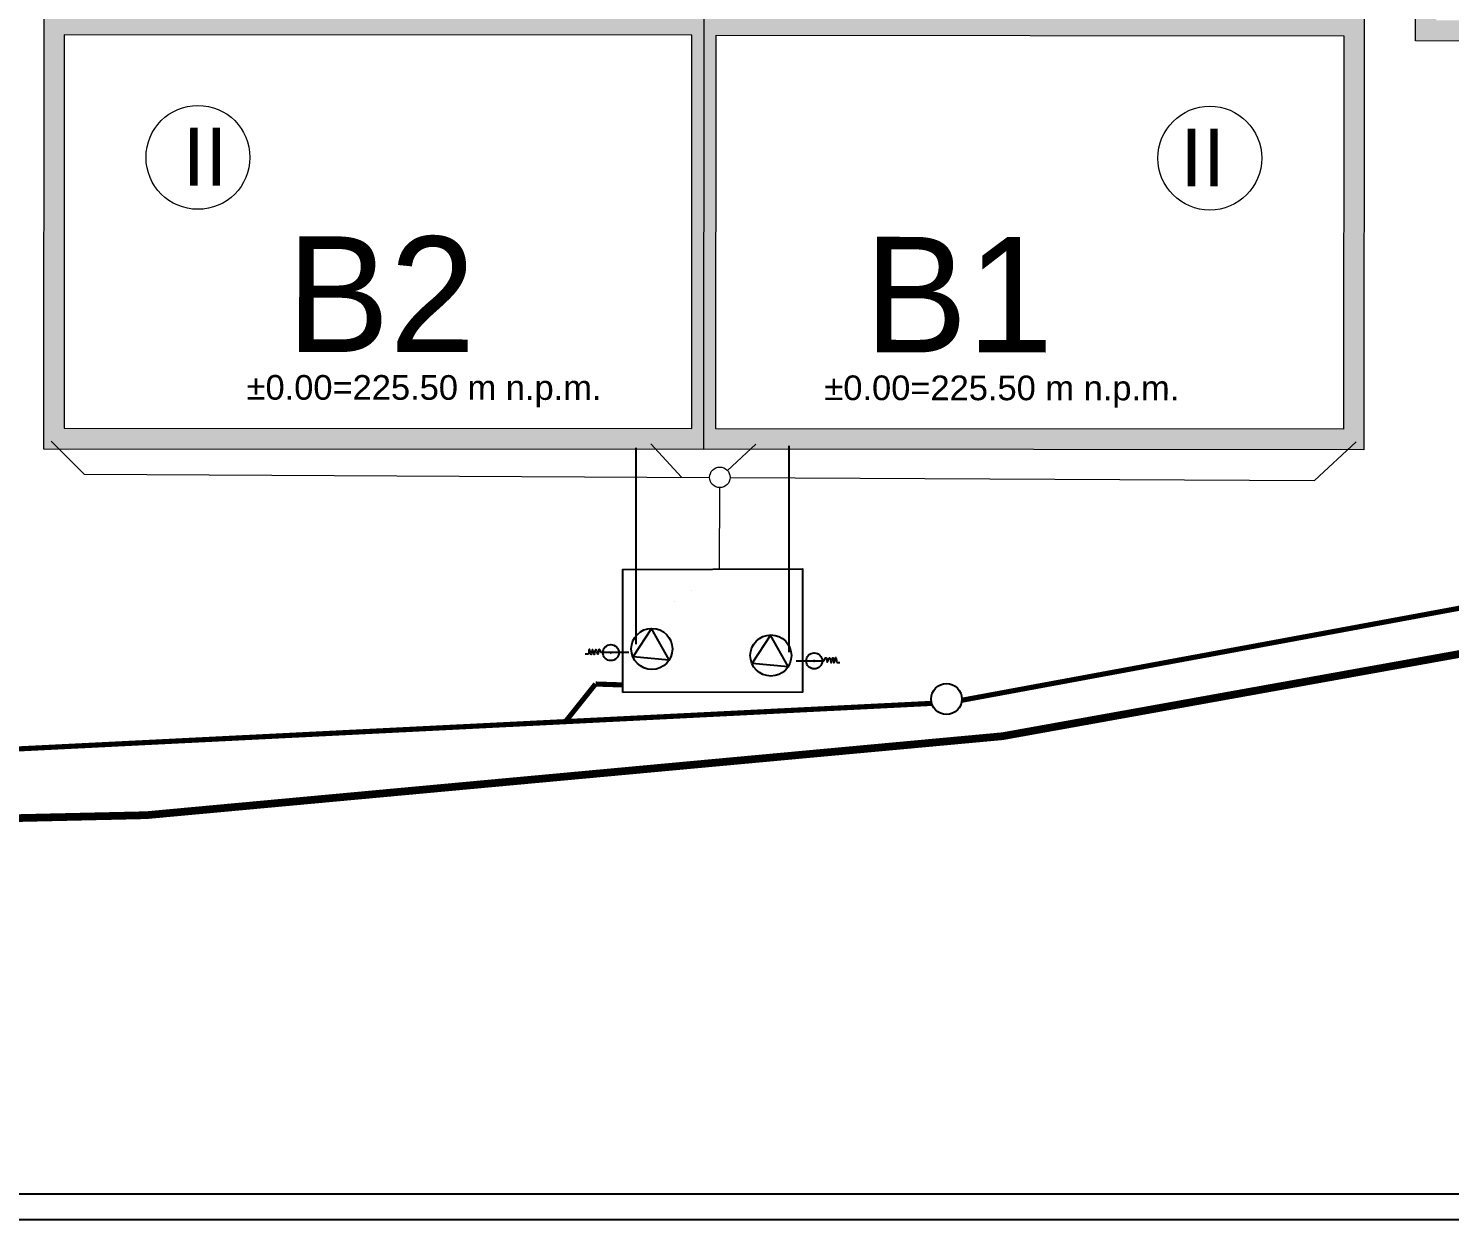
# Model space of a CAD drawing. Header units: millimetres. Extents: x 1780 to 154263, y -7240 to 17216.
# Drawn here: x 42987 to 45754, y 1087 to 3407 of the extents above; entities that cross this region are included whole.
import ezdxf

# ---------------------------------------------------------------- set-up
doc = ezdxf.new("R2010")
doc.units = ezdxf.units.MM
for name, color, linetype, lineweight in [('0 zlewnie cząstkowe', 8, 'Continuous', 50), ('2d_SX_PZT_instalacje - kanalizacja deszczowa', 8, 'CWK_KANALIZACJA_DESZCZOWA', 15), ('2d_SX_PZT_opis', 8, 'Continuous', 9), ('2d_SX_PZT_sieci i przyłącza - kanalizacja deszczowa', 8, 'Continuous', 25), ('2d_SX_PZT_teren inwestcyji', 8, 'Continuous', 5), ('2d_SX_PZT_wymiary', 50, 'Continuous', 5)]:
    doc.layers.add(name, color=color, linetype=linetype, lineweight=lineweight)
doc.layers.add('2d_SX_PZT_instalacje - elektryka', color=7, linetype='Continuous', lineweight=18, true_color=0xf51800)
doc.layers.add('60 instalacje elektryka', color=10, linetype='Continuous')
doc.layers.get('2d_SX_PZT_wymiary').off()
doc.styles.get("Standard").update_dxf_attribs({"font": 'ARIAL.TTF'})
doc.styles.add('superhelix light', font='')
doc.styles.get('superhelix light').set_extended_font_data('Bahnschrift Light')
doc.linetypes.add('CWK_KANALIZACJA_DESZCZOWA', pattern='A,0.5,-0.125,["Kd",Standard,S=0.1,R=0,X=-0.05,Y=-0.05],-0.125', length=0.75)
doc.linetypes.add('CWK_PRAD', pattern='A,0.5,-0.125,["En",Standard,S=0.1,R=0,X=-0.05,Y=-0.05],-0.125', length=0.75)

# ---------------------------------------------------------------- blocks, each defined once
blk = doc.blocks.new('NAZWY I RZĘDNE')
at = {"layer": '2d_SX_PZT_opis', "char_height": 225, "width": 507.522, "attachment_point": 1, "rotation": 344.9521, "style": 'superhelix light'}
for s, insert in [('B2', (51506.5, 12408.2)), ('B1', (52592.9, 12116.1))]:
    blk.add_mtext(s, dxfattribs=dict(at, insert=insert))
at = {"layer": '2d_SX_PZT_opis', "char_height": 48, "width": 1025.543, "attachment_point": 1, "rotation": 344.9521}
for insert in [(51361.5, 12167.6), (52447.9, 11875.5)]:
    blk.add_mtext('%%P0.00=225.50 m n.p.m.', dxfattribs=dict(at, insert=insert))
blk = doc.blocks.new('pzt wymiary podstawowe')
at = {"layer": '2d_SX_PZT_wymiary', "rotation": 15.04791395420216}
blk.add_blockref('NAZWY I RZĘDNE', (-39723.1, -71705.8), dxfattribs=at)
blk = doc.blocks.new('PDKLD PZT')
h = blk.add_hatch(color=256)
h.dxf.hatch_style = 1
h.paths.add_polyline_path([(60129.8, -22232.6), (60129.4, -22800.6), (60129.1, -23202.6), (59608.1, -23202.2), (59608.4, -22753.2), (58864.4, -22752.7), (58865.4, -21435.7), (59585.4, -21436.2), (59584.8, -22232.2)], flags=16)
h.paths.add_polyline_path([(60136.1, -23242.6), (59568.1, -23242.2), (59568.4, -22793.2), (58824.4, -22792.7), (58825.4, -21395.7), (59625.4, -21396.3), (59624.9, -22192.3), (60153.4, -22192.6), (60152.9, -22760.6), (60152.6, -23242.6), (60136.1, -23242.6)])
h = blk.add_hatch(color=256)
h.dxf.hatch_style = 1
h.paths.add_polyline_path([(57415.4, -22781.6), (56193.4, -22780.7), (56192.9, -23546.7), (57414.9, -23547.6)], flags=16)
h.paths.add_polyline_path([(57439, -22741.6), (56153.5, -22740.7), (56152.8, -23586.7), (57438.3, -23587.6)])
h = blk.add_hatch(color=256)
h.dxf.hatch_style = 1
h.paths.add_polyline_path([(57462.4, -22781.7), (58684.4, -22782.6), (58683.8, -23548.6), (57461.8, -23547.7)], flags=16)
h.paths.add_polyline_path([(57439, -22741.6), (58724.5, -22742.6), (58723.8, -23588.6), (57438.3, -23587.6)])
for points in [[(60136.1, -23242.6), (59568.1, -23242.2), (59568.4, -22793.2), (58824.4, -22792.7), (58825.4, -21395.7), (59625.4, -21396.3), (59624.9, -22192.3), (60153.4, -22192.6), (60152.9, -22760.6), (60152.9, -22760.6), (60152.6, -23242.6), (60136.1, -23242.6)], [(57439, -22741.6), (56153.5, -22740.7), (56152.8, -23586.7), (57438.3, -23587.6)], [(57439, -22741.6), (58724.5, -22742.6), (58723.8, -23588.6), (57438.3, -23587.6)], [(57415.4, -22781.6), (56193.4, -22780.7), (56192.9, -23546.7), (57414.9, -23547.6)], [(57462.4, -22781.7), (58684.4, -22782.6), (58683.8, -23548.6), (57461.8, -23547.7)]]:
    blk.add_lwpolyline(points, close=True)
at = {"layer": '0 zlewnie cząstkowe', "linetype": 'ByBlock', "lineweight": 25}
for p, q in [((57414.5, -23862.3), (57414.5, -23862.3)), ((57380.9, -23884.6), (57380.9, -23884.6)), ((57214, -23987), (57207.7, -23986.7)), ((57292.8, -23983.8), (57239, -23983.8)), ((57618.4, -23999.7), (57672.2, -23999.9)), ((57697.3, -24003.2), (57703.6, -24002.9))]:
    blk.add_line(p, q, dxfattribs=at)
for points in [[(57281, -24061.7), (57280.9, -23821.7), (57630.9, -23820.9), (57631, -24060.9), (57281, -24061.7)], [(57301.1, -23991.6), (57371.2, -23997.9), (57336.5, -23936.6), (57301.1, -23991.6)], [(57532.8, -24004.5), (57602.9, -24010.8), (57568.3, -23949.5), (57532.8, -24004.5)]]:
    blk.add_lwpolyline(points, dxfattribs=at)
for centre, radius in [((57337.4, -23976.5), 40), ((57569.1, -23989.4), 40), ((57257.6, -23983.8), 15.6), ((57257.6, -23983.8), 0.947), ((57653.6, -23999.9), 15.6), ((57653.6, -23999.9), 0.947), ((57911, -24074.2), 30)]:
    blk.add_circle(centre, radius, dxfattribs=at)
for points in [[(57239.3, -23984.4), (57234.5, -23977.6), (57232.2, -23986.5), (57228.3, -23977.4), (57224.8, -23987.3), (57221.8, -23977.5), (57219.3, -23987.3), (57216.1, -23977.2), (57214, -23987)], [(57672, -24000.5), (57676.7, -23993.7), (57679, -24002.6), (57683, -23993.6), (57686.5, -24003.5), (57689.5, -23993.7), (57691.9, -24003.5), (57695.1, -23993.4), (57697.3, -24003.2)]]:
    blk.add_spline(points, degree=3, dxfattribs=at)
at = {"layer": '2d_SX_PZT_instalacje - kanalizacja deszczowa', "ltscale": 500}
for points in [[(56232.1, -23636.4), (56167.8, -23571.7)], [(58708.8, -23573.6), (58627.2, -23648.7)], [(57335.2, -23577), (57395.4, -23642.4)], [(57540.1, -23577.8), (57484.5, -23629)], [(56232.1, -23636.4), (57449.7, -23642.7)], [(57489.7, -23642.9), (58627.2, -23648.7)], [(57468.8, -23821.3), (57469.6, -23662.5)]]:
    blk.add_lwpolyline(points, dxfattribs=at)
blk.add_circle((57469.7, -23642.5), 20, dxfattribs=at)
at = {"layer": '2d_SX_PZT_opis'}
for centre in [(56453.7, -23019.4), (58423.7, -23020.9)]:
    blk.add_circle(centre, 101.1, dxfattribs=at)
at = {"layer": '2d_SX_PZT_sieci i przyłącza - kanalizacja deszczowa', "linetype": 'ByBlock', "const_width": 10}
for points in [[(57940.9, -24076.5), (60487.2, -23605.4)], [(57169.7, -24117.4), (57227.7, -24044.9)], [(57227.7, -24044.9), (57281.3, -24046.7)], [(54387.8, -24256.8), (57882.2, -24082.6)]]:
    blk.add_lwpolyline(points, dxfattribs=at)
at = {"layer": '2d_SX_PZT_teren inwestcyji', "linetype": 'Continuous', "ltscale": 0.1, "const_width": 15}
blk.add_lwpolyline([(48265.8, -24321), (52120.5, -24406.9), (54286.8, -24346.9), (54286.8, -24347), (56353.2, -24300.3), (58020.2, -24146.5), (60805.4, -23645.3), (62660.5, -22933.7), (64369.5, -22036.6), (65134.1, -21509.7), (65851.8, -20815.2), (65649.2, -20596.2), (64999.1, -19951.5), (64200.7, -20306.3), (63265.4, -20582.9), (62025.4, -20722.8), (60502, -20790.5), (58213.4, -20780.7), (55928.7, -20758.5), (52978.9, -20792.4), (50555.2, -20811.6), (48126.2, -20760.7)], dxfattribs=at)
at = {"layer": '2d_SX_PZT_wymiary'}
for name, p, rotation in [('pzt wymiary podstawowe', (49864.8, 23182.4), 359.9576482055129), ('NAZWY I RZĘDNE', (10088.6, -48494), 15.00556215971501)]:
    blk.add_blockref(name, p, dxfattribs=dict(at, rotation=rotation))
at = {"layer": '2d_SX_PZT_opis', "char_height": 112.5, "width": 507.522}
for insert, attachment_point, rotation in [((56424, -22961.7), 1, 359.9134), ((58453.6, -22963.2), 3, 0.0014)]:
    blk.add_mtext('II', dxfattribs=dict(at, insert=insert, attachment_point=attachment_point, rotation=rotation))

msp = doc.modelspace()

# ---------------------------------------------------------------- linework, layer by layer
at = {"layer": '2d_SX_PZT_instalacje - elektryka', "color": 7, "linetype": 'CWK_PRAD', "lineweight": 25, "ltscale": 400, "flags": 128}
for points in [[(44169.6, 2208.1), (44169.8, 2590.1)], [(44467.4, 2192.6), (44467.6, 2593.9)]]:
    msp.add_lwpolyline(points, dxfattribs=at)
at = {"layer": '60 instalacje elektryka'}
for points in [[(53121.2, 5617.3), (1780.2, 5617.3), (1780.2, 1087.5), (53121.2, 1087.5)], [(2058.6, 1137.5), (53058.1, 1137.5), (53058.1, 5552.3), (2058.6, 5552.3)]]:
    msp.add_lwpolyline(points, close=True, dxfattribs=at)

# ---------------------------------------------------------------- block references
at = {"layer": '2d_SX_PZT_teren inwestcyji'}
msp.add_blockref('PDKLD PZT', (-13137, 26175.2), dxfattribs=at)

doc.saveas('drawing.dxf')
